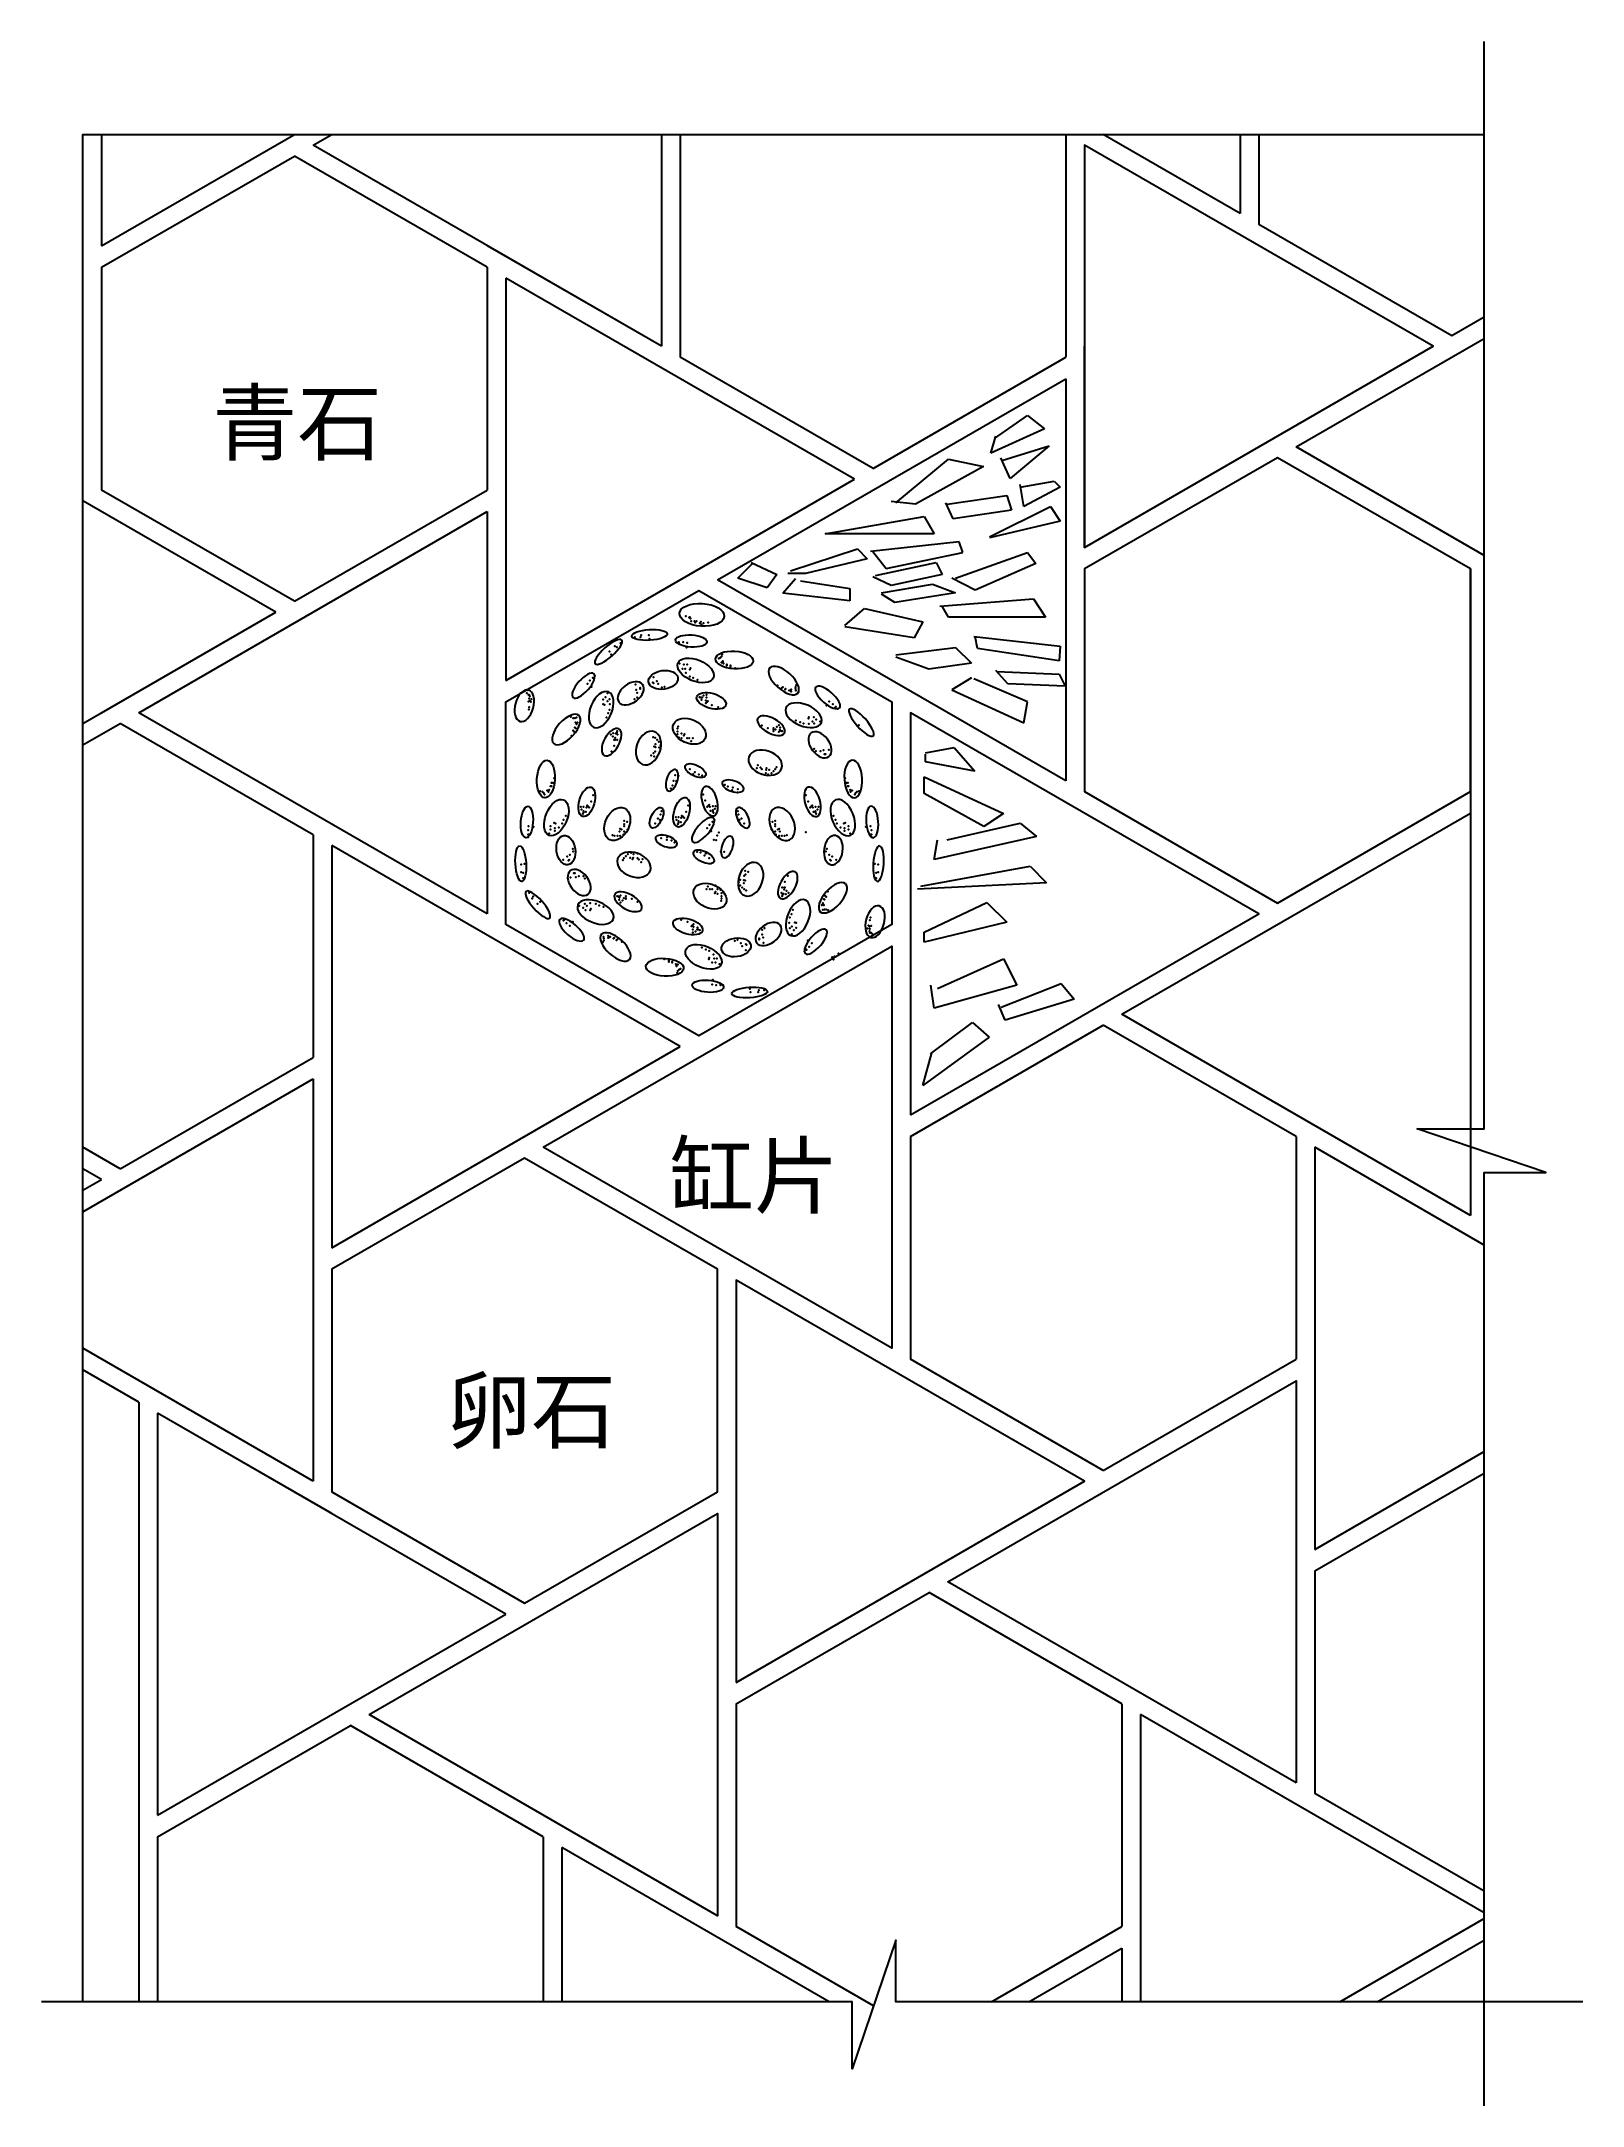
# Model space of a CAD drawing. Extents: x 49 to 1039, y 1844 to 3171.
import ezdxf

# ---------------------------------------------------------------- set-up
doc = ezdxf.new("R2010")
doc.units = 0
doc.header["$LTSCALE"] = 10
doc.header["$MEASUREMENT"] = 0
for name, color, linetype in [('3', 3, 'CONTINUOUS'), ('4', 4, 'CONTINUOUS'), ('7', 7, 'CONTINUOUS'), ('BH', 3, 'CONTINUOUS'), ('TEXT', 3, 'CONTINUOUS')]:
    doc.layers.add(name, color=color, linetype=linetype)
doc.styles.add('HZ', font='')
doc.styles.get('HZ').set_extended_font_data('仿宋_GB2312')

msp = doc.modelspace()

# ---------------------------------------------------------------- linework, layer by layer
at = {"layer": '3'}
for points in [[(976, 1844.1), (976, 2444), (1015.7, 2444), (933, 2472), (976, 2472), (976, 3170.9)], [(1039.3, 1910.9), (597.9, 1910.9), (597.9, 1950.6), (569.9, 1867.9), (569.9, 1910.9), (48.9, 1910.9)]]:
    msp.add_lwpolyline(points, dxfattribs=at)
at = {"layer": '4'}
msp.add_lwpolyline([(75.6, 1910.9), (75.6, 3111.1), (976, 3111.1)], dxfattribs=at)
at = {"layer": '7'}
for p, q in [((87.6, 3039.5), (211.5, 3111.1)), ((87.6, 3111.1), (87.6, 3039.5)), ((223.5, 3104.1), (235.5, 3111.1)), ((447.4, 3111.1), (447.4, 2974.9)), ((459.4, 3111.1), (459.4, 2968)), ((707.2, 3111.1), (707.2, 2968)), ((819.2, 3060.3), (731.2, 3111.1)), ((819.2, 3111.1), (819.2, 3060.3)), ((87.6, 3025.7), (211.5, 3097.2)), ((335.4, 3025.7), (211.5, 3097.2)), ((447.4, 2974.9), (223.5, 3104.1)), ((447.4, 2974.9), (335.4, 3039.5)), ((87.6, 3025.7), (87.6, 2882.5)), ((335.4, 3025.7), (335.4, 2882.5)), ((347.4, 3018.7), (347.4, 2760.2)), ((571.3, 2889.5), (347.4, 3018.7)), ((855.2, 2910.3), (976, 2980)), ((583.3, 2896.4), (459.4, 2968)), ((583.3, 2896.4), (707.2, 2968)), ((483.4, 2824.8), (707.2, 2954.1)), ((707.2, 2954.1), (707.2, 2695.6)), ((976, 2840.5), (855.2, 2910.3)), ((211.5, 2811), (87.6, 2882.5)), ((211.5, 2811), (335.4, 2882.5)), ((347.4, 2760.2), (571.3, 2889.5)), ((199.5, 2804.1), (75.6, 2875.6)), ((111.6, 2739.4), (335.4, 2868.7)), ((335.4, 2868.7), (335.4, 2610.2)), ((967.1, 2831.8), (967.1, 2545.6)), ((707.2, 2695.6), (483.4, 2824.8)), ((75.6, 2732.5), (199.5, 2804.1)), ((87.6, 2739.4), (199.5, 2804.1)), ((335.4, 2610.2), (111.6, 2739.4)), ((75.6, 2718.7), (99.6, 2732.5)), ((223.5, 2661), (99.6, 2732.5)), ((743.2, 2545.6), (967.1, 2674.8)), ((967.1, 2674.8), (967.1, 2416.3)), ((223.5, 2661), (223.5, 2517.9)), ((223.5, 2661), (223.5, 2517.9)), ((235.5, 2654), (235.5, 2395.5)), ((235.5, 2654), (235.5, 2395.5)), ((459.4, 2524.8), (235.5, 2654)), ((459.4, 2524.8), (235.5, 2654)), ((607.3, 2467.1), (731.2, 2538.6)), ((855.2, 2467.1), (731.2, 2538.6)), ((967.1, 2416.3), (743.2, 2545.6)), ((235.5, 2395.5), (459.4, 2524.8)), ((235.5, 2395.5), (459.4, 2524.8)), ((99.6, 2446.3), (223.5, 2517.9)), ((75.6, 2418.6), (223.5, 2504)), ((223.5, 2504), (223.5, 2245.5)), ((223.5, 2504), (223.5, 2374.7)), ((99.6, 2446.3), (75.6, 2460.2)), ((607.3, 2467.1), (607.3, 2324)), ((855.2, 2467.1), (855.2, 2324)), ((976, 2397.3), (867.2, 2460.2)), ((867.2, 2460.2), (867.2, 2201.7)), ((87.6, 2439.4), (75.6, 2446.2)), ((75.6, 2432.5), (87.6, 2439.4)), ((223.5, 2245.5), (75.6, 2330.9)), ((731.2, 2252.4), (607.3, 2324)), ((731.2, 2252.4), (855.2, 2324)), ((111.6, 2296.3), (75.6, 2317)), ((111.6, 2296.3), (75.6, 2317)), ((111.6, 2296.3), (111.6, 2010)), ((235.5, 2224.7), (123.6, 2289.3)), ((347.4, 2160.1), (123.6, 2289.3)), ((123.6, 2289.3), (123.6, 2030.8)), ((867.2, 2201.7), (976, 2264.5)), ((867.2, 2187.8), (976, 2250.6)), ((867.2, 2187.8), (867.2, 2044.7)), ((495.4, 2102.4), (619.3, 2173.9)), ((743.2, 2102.4), (619.3, 2173.9)), ((123.6, 2030.8), (347.4, 2160.1)), ((111.6, 2139.3), (111.6, 1910.9)), ((495.4, 2102.4), (495.4, 1959.3)), ((743.2, 2102.4), (743.2, 1959.3)), ((123.6, 2017), (247.5, 2088.5)), ((371.4, 2017), (247.5, 2088.5)), ((976, 1968), (755.2, 2095.5)), ((755.2, 2095.5), (755.2, 1910.9)), ((976, 1981.9), (867.2, 2044.7)), ((976, 1981.9), (867.2, 2044.7)), ((123.6, 2017), (123.6, 1910.9)), ((371.4, 2017), (371.4, 1910.9)), ((371.4, 2017), (371.4, 1910.9)), ((555.1, 1910.9), (383.4, 2010)), ((555.1, 1910.9), (383.4, 2010)), ((383.4, 2010), (383.4, 1910.9)), ((883.3, 1910.9), (976, 1964.4)), ((583.5, 1908.4), (495.4, 1959.3)), ((583.5, 1908.4), (495.4, 1959.3)), ((659.4, 1910.9), (743.2, 1959.3)), ((907.3, 1910.9), (976, 1950.5)), ((907.3, 1910.9), (976, 1950.5)), ((683.4, 1910.9), (743.2, 1945.4)), ((743.2, 1945.4), (743.2, 1910.9))]:
    msp.add_line(p, q, dxfattribs=at)
for points in [[(831.2, 3111.1), (831.2, 3053.4), (955.1, 2981.8), (976, 2993.9)], [(719.2, 2845.6), (943.1, 2974.9), (719.2, 3104.1), (719.2, 2845.6), (719.2, 2974.9)]]:
    msp.add_lwpolyline(points, dxfattribs=at)
for points in [[(843.2, 2617.1), (967.1, 2688.7), (967.1, 2831.8), (843.2, 2903.3), (719.2, 2831.8), (719.2, 2688.7)], [(347.4, 2603.3), (347.4, 2746.4), (471.4, 2817.9), (595.3, 2746.4), (595.3, 2603.3), (471.4, 2531.7)], [(607.3, 2480.9), (831.2, 2610.2), (607.3, 2739.4)], [(371.4, 2460.2), (595.3, 2589.4), (595.3, 2330.9)], [(359.4, 2167), (483.4, 2238.6), (483.4, 2381.7), (359.4, 2453.2), (235.5, 2381.7), (235.5, 2238.6)], [(495.4, 2116.2), (719.2, 2245.5), (495.4, 2374.7)], [(855.2, 2051.6), (631.3, 2180.9), (855.2, 2310.1)], [(259.5, 2095.5), (483.4, 2224.7), (483.4, 1966.2)]]:
    msp.add_lwpolyline(points, close=True, dxfattribs=at)
at = {"layer": 'BH'}
for p, q in [((693.4, 2921.9), (659, 2906.3)), ((661.4, 2915.7), (682.5, 2930.5)), ((682.5, 2930.5), (693.4, 2921.9)), ((659, 2906.3), (662.1, 2917.2)), ((666.1, 2901.6), (696.5, 2911)), ((696.5, 2911), (671.5, 2889.9)), ((598, 2874.3), (631.7, 2902.4)), ((654.3, 2897.7), (610.6, 2873.5)), ((631.7, 2902.4), (654.3, 2897.7)), ((671.5, 2889.9), (665.3, 2903.2)), ((677.8, 2884.4), (699.7, 2888.3)), ((680.1, 2872), (677.8, 2886)), ((703.6, 2884.4), (680.1, 2872)), ((699.7, 2888.3), (703.6, 2884.4)), ((610.6, 2873.5), (594.9, 2875.1)), ((634.8, 2864.1), (630.1, 2874.3)), ((630.9, 2873.5), (669.2, 2879)), ((672.3, 2869.6), (634.8, 2864.1)), ((658.2, 2852.4), (697.3, 2872)), ((669.2, 2879), (672.3, 2869.6)), ((697.3, 2872), (703.6, 2862.6)), ((552.5, 2854.3), (616.2, 2865.5)), ((622.6, 2854.3), (552.5, 2854.3)), ((616.2, 2865.5), (622.6, 2854.3)), ((703.6, 2862.6), (658.2, 2851.7)), ((530.2, 2830.5), (573.2, 2844.8)), ((573.2, 2844.8), (579.6, 2838.4)), ((638.7, 2849.3), (581.6, 2843.1)), ((583.2, 2843.1), (591.8, 2832.1)), ((591.8, 2832.1), (641, 2842.3)), ((636.3, 2825.9), (682.5, 2842.3)), ((641, 2842.3), (638.7, 2849.3)), ((682.5, 2842.3), (687.9, 2835.3)), ((496.4, 2825.9), (505.8, 2835.3)), ((505, 2836), (521.4, 2828.2)), ((521.4, 2828.2), (515.2, 2819.6)), ((539.8, 2828.9), (528.6, 2828.9)), ((579.6, 2838.4), (539.8, 2828.9)), ((594.9, 2821.2), (583.2, 2826.7)), ((584.8, 2827.5), (623.8, 2836)), ((627.8, 2828.2), (594.9, 2821.2)), ((623.8, 2836), (627.8, 2828.2)), ((687.9, 2835.3), (648.9, 2818.1)), ((515.2, 2819.6), (496.4, 2825.9)), ((525.4, 2816.2), (533.4, 2825.7)), ((568.4, 2811.4), (525.4, 2816.2)), ((536.6, 2824.1), (568.4, 2819.3)), ((568.4, 2819.3), (568.4, 2811.4)), ((588.7, 2816.5), (621.5, 2822)), ((597.3, 2810.3), (588.7, 2815.7)), ((636.3, 2816.5), (597.3, 2810.3)), ((621.5, 2822), (636.3, 2816.5)), ((648.9, 2818.1), (634, 2825.9)), ((565.2, 2795.4), (577.7, 2806.4)), ((577.7, 2806.4), (615.2, 2797.8)), ((626.2, 2807.9), (686.4, 2812.6)), ((631.7, 2800.9), (627.8, 2807.9)), ((694.2, 2800.9), (631.7, 2800.9)), ((686.4, 2812.6), (694.2, 2800.9)), ((609.8, 2787.6), (565.2, 2794.7)), ((615.2, 2797.8), (609.8, 2787.6)), ((648.1, 2788.4), (703.6, 2782.2)), ((650.4, 2780.6), (648.9, 2788.4)), ((598, 2776.7), (636.3, 2781.4)), ((619.2, 2767.3), (598, 2775.1)), ((636.3, 2781.4), (646.5, 2771.2)), ((702.8, 2772.8), (650.4, 2780.6)), ((703.6, 2782.2), (702.8, 2772.8)), ((646.5, 2771.2), (619.2, 2767.3)), ((646.5, 2761.9), (634, 2754.1)), ((682.5, 2746.3), (648.1, 2761.1)), ((670, 2758), (662.1, 2766.6)), ((662.9, 2765.8), (702.8, 2764.2)), ((702.8, 2764.2), (706.7, 2756.4)), ((634, 2754.1), (680.1, 2733)), ((706.7, 2756.4), (670, 2758)), ((680.1, 2733), (682.5, 2746.3)), ((616.9, 2713.7), (635.4, 2717)), ((616.9, 2707.8), (616.9, 2712.8)), ((648.8, 2701.9), (616.9, 2707.8)), ((635.4, 2717), (648.8, 2701.9)), ((616.2, 2687.5), (616.2, 2698.2)), ((616.2, 2698.2), (667.2, 2674.7)), ((654.4, 2666.2), (616.2, 2687.5)), ((631, 2657.7), (677.8, 2668.4)), ((667.2, 2674.7), (654.4, 2666.2)), ((677.8, 2668.4), (688.4, 2659.9)), ((688.4, 2659.9), (622.5, 2645)), ((622.5, 2645), (624.7, 2657.7)), ((614, 2628), (684.2, 2640.8)), ((684.2, 2640.8), (694.8, 2630.1)), ((694.8, 2630.1), (611.9, 2625.9)), ((616.2, 2598.4), (656.5, 2617.4)), ((656.5, 2617.4), (669.3, 2604.7)), ((669.3, 2604.7), (616.2, 2591.9)), ((616.2, 2591.9), (616.2, 2598.4)), ((624.7, 2562.2), (667.2, 2581.3)), ((667.2, 2581.3), (675.7, 2564.3)), ((622.5, 2549.5), (620.4, 2564.3)), ((675.7, 2564.3), (622.5, 2549.5)), ((665.6, 2550.2), (704.2, 2565.3)), ((704.2, 2565.3), (712.6, 2555.3)), ((668.1, 2541.8), (663.9, 2551.9)), ((712.6, 2555.3), (668.1, 2541.8)), ((620.3, 2520.1), (647.1, 2540.2)), ((647.1, 2540.2), (658, 2530.9)), ((658, 2530.9), (615.2, 2499.9)), ((615.2, 2499.9), (621.1, 2520.9))]:
    msp.add_line(p, q, dxfattribs=at)
for centre, major_axis, ratio in [((473.3, 2802.3), (14.3, -1), 0.511405), ((439.7, 2789.4), (11.4, 0.7), 0.29944), ((466.5, 2785.5), (10.1, -0.7), 0.384627), ((469.3, 2766.6), (11.4, -4.7), 0.560072), ((494.2, 2773.3), (12.1, -0.7), 0.474007), ((448.5, 2760.5), (9.41, 1.35), 0.6326), ((479.4, 2747), (9.41, -2.69), 0.495405), ((465.3, 2727.5), (10.1, -4.7), 0.688974), ((373.1, 2696.8), (0.7, 12.1), 0.474007), ((469.2, 2702.2), (6.46, -3.23), 0.482066), ((379.8, 2672), (4.7, 11.4), 0.560072), ((399.4, 2682.1), (2.69, 9.41), 0.495405), ((460.3, 2675.4), (2.69, 9.41), 0.495405), ((360.9, 2669.2), (0.7, 10.1), 0.384627), ((418.9, 2667.9), (4.7, 10.1), 0.688974), ((444.2, 2671.9), (3.23, 6.46), 0.482066), ((356.9, 2642.4), (-0.7, 11.4), 0.29944), ((385.9, 2651.1), (-1.35, 9.41), 0.6326), ((474.5, 2646.8), (-6.46, 3.23), 0.482066), ((478.5, 2621.5), (-10.1, 4.7), 0.688974), ((464.3, 2602), (-9.41, 2.69), 0.495405), ((474.4, 2582.5), (-11.4, 4.7), 0.560072), ((495.3, 2588.6), (-9.41, -1.35), 0.6326), ((449.5, 2575.8), (-12.1, 0.7), 0.474007), ((477.2, 2563.6), (-10.1, 0.7), 0.384627), ((504, 2559.6), (-11.4, -0.7), 0.29944)]:
    msp.add_ellipse(centre, major_axis=major_axis, ratio=ratio, dxfattribs=at)
at = {"layer": 'BH', "extrusion": (0, 0, -1)}
for centre, major_axis, ratio in [((413.3, 2778.5), (-8.56, -7.6), 0.29944), ((397.2, 2756.8), (-6.67, -7.66), 0.384627), ((427.6, 2751.9), (-7.61, -5.7), 0.6326), ((525.9, 2760.1), (-9.03, 8.08), 0.474007), ((359.2, 2743.9), (-2.7, -10.1), 0.566726), ((408.6, 2741.4), (-4.7, -11.4), 0.560072), ((538.7, 2737.8), (-11.4, 4.7), 0.560072), ((554.1, 2749.2), (-7.66, 6.67), 0.384627), ((386.2, 2728.6), (-8.08, -9.03), 0.474007), ((517.8, 2731.1), (-8.56, 4.75), 0.495405), ((575.8, 2733.1), (-7.6, 8.56), 0.29944), ((415.3, 2720.5), (-4.75, -8.56), 0.495405), ((439, 2716.7), (-3.8, -10.5), 0.688974), ((549.2, 2718.8), (-5.7, 7.61), 0.6326), ((514, 2707.3), (-10.5, 3.8), 0.688974), ((570.6, 2696.8), (-0.7, 12.1), 0.474007), ((454.1, 2696), (-2.28, -6.85), 0.482066), ((493.3, 2692.2), (-6.85, 2.28), 0.482066), ((478.3, 2682.6), (-2.69, 9.41), 0.495405), ((544.4, 2682.1), (-2.69, 9.41), 0.495405), ((563.9, 2672), (-4.7, 11.4), 0.560072), ((474.1, 2664.1), (-6.67, -7.66), 0.384627), ((499.6, 2671.9), (-3.23, 6.46), 0.482066), ((524.9, 2667.9), (-4.7, 10.1), 0.688974), ((582.8, 2669.2), (-0.7, 10.1), 0.384627), ((450.4, 2656.8), (6.85, -2.28), 0.482066), ((489.6, 2653.1), (2.28, 6.85), 0.482066), ((557.8, 2651.1), (1.35, 9.41), 0.6326), ((586.8, 2642.4), (0.7, 11.4), 0.29944), ((429.7, 2641.7), (10.5, -3.8), 0.688974), ((504.7, 2632.4), (3.8, 10.5), 0.688974), ((394.5, 2630.3), (5.7, -7.61), 0.6326), ((528.5, 2628.6), (4.75, 8.56), 0.495405), ((557.5, 2620.5), (8.08, 9.03), 0.474007), ((367.9, 2616), (7.6, -8.56), 0.29944), ((405, 2611.3), (11.4, -4.7), 0.560072), ((425.9, 2617.9), (8.56, -4.75), 0.495405), ((535.1, 2607.6), (4.7, 11.4), 0.560072), ((584.6, 2605.1), (2.7, 10.1), 0.566726), ((389.6, 2599.9), (7.66, -6.67), 0.384627), ((516.1, 2597.2), (7.61, 5.7), 0.6326), ((546.5, 2592.3), (6.67, 7.66), 0.384627), ((417.8, 2588.9), (9.03, -8.08), 0.474007)]:
    msp.add_ellipse(centre, major_axis=major_axis, ratio=ratio, dxfattribs=at)
at = {"layer": 'BH'}
for p in [(462.9, 2801.4), (465.1, 2800.5), (465.5, 2800.9), (465.9, 2800), (430.3, 2787.9), (433.9, 2787.9), (434.3, 2789.3), (439.2, 2789.3), (439.6, 2787), (466.4, 2798.3), (468.6, 2798.3), (469, 2797.4), (469.9, 2798.3), (472.1, 2797), (472.6, 2797.8), (473, 2796.1), (474.3, 2797), (477.4, 2797.4), (413.9, 2778.8), (415.1, 2776.9), (417.3, 2782.2), (418.6, 2781.6), (421, 2784.1), (456.8, 2784.8), (458.6, 2784.8), (458.6, 2784.4), (461.2, 2784.8), (463.4, 2781.3), (463.9, 2784.4), (484.2, 2774.2), (485, 2774.7), (485.9, 2775.6), (486.4, 2776.9), (401.4, 2760.1), (403.3, 2761.9), (403.6, 2761.6), (404.5, 2763.2), (442.2, 2762.3), (459, 2771.1), (460.8, 2767.6), (461.7, 2770.3), (462.5, 2767.6), (463, 2765), (463.9, 2770.3), (465.6, 2767.2), (465.6, 2762.7), (466.1, 2768), (467.8, 2761.9), (470.5, 2760.5), (485.9, 2771.6), (486.8, 2772.5), (486.8, 2772), (487.2, 2771.1), (487.2, 2771.1), (489.4, 2770.3), (489.4, 2769.8), (491.7, 2769.8), (491.7, 2768.9), (494.7, 2768), (360.8, 2752), (361.4, 2753.8), (361.8, 2751), (361.8, 2746.7), (362.4, 2751), (362.4, 2748.5), (362.7, 2750.1), (362.7, 2747), (363.9, 2748.2), (399.8, 2757.9), (402.3, 2756), (409.8, 2747.9), (411.4, 2749.4), (412.6, 2751.9), (412.6, 2746.9), (413.9, 2748.2), (430.1, 2748.2), (430.7, 2757.5), (431.1, 2754.1), (431.7, 2752.2), (431.7, 2749.1), (433.6, 2755.4), (433.6, 2754.7), (441.8, 2758.8), (442.2, 2758.3), (444.4, 2759.7), (445.3, 2757.9), (447.5, 2755.7), (449.3, 2756.1), (471.8, 2749.5), (472.7, 2749.1), (473.1, 2747.7), (473.6, 2749.1), (474.4, 2750.4), (475.8, 2747.3), (476.2, 2750.8), (476.2, 2749.1), (477.1, 2746.8), (521.8, 2756.8), (524.6, 2755.3), (525.3, 2755.9), (526.8, 2754.3), (527.1, 2754.7), (529.3, 2753.7), (529.3, 2753.7), (530.2, 2754), (530.6, 2754.3), (530.6, 2753.1), (533.4, 2755.9), (533.4, 2754.7), (533.7, 2753.7), (534, 2757.2), (555.2, 2746.6), (362.1, 2741.4), (362.4, 2742.9), (363.3, 2746.3), (389.2, 2736.7), (390.5, 2736), (391.7, 2736), (392.7, 2736.3), (409.8, 2744.8), (410.8, 2744.4), (412, 2736.3), (413, 2739.1), (413.9, 2741.3), (414.2, 2744.8), (475.8, 2745.5), (476.7, 2746.4), (479.7, 2744.2), (483.7, 2742.9), (533.7, 2734.4), (536.5, 2733.4), (541.8, 2735.6), (542.1, 2736.6), (544.3, 2733.7), (545.2, 2736.6), (546.8, 2735), (549.3, 2733.8), (553.3, 2744.1), (557.4, 2745), (559, 2742.8), (559.3, 2743.1), (560.5, 2741.9), (389.6, 2724.5), (390.5, 2727.9), (391.1, 2727.3), (391.7, 2729.8), (392, 2733.2), (392, 2729.5), (392.4, 2732.9), (392.7, 2732), (392.7, 2732), (393.3, 2733.2), (414.8, 2725.4), (416.1, 2724.1), (416.4, 2726.3), (417, 2722), (417.7, 2723.2), (417.7, 2722), (418, 2726), (418.6, 2726.6), (418.9, 2727.6), (418.9, 2722), (419.2, 2725.4), (442, 2723.8), (443.2, 2723.2), (444.5, 2721.9), (445.7, 2720.7), (457.7, 2729.2), (457.7, 2727.4), (457.7, 2725.6), (458.1, 2730.5), (458.6, 2723.4), (460.3, 2726.1), (460.3, 2723), (461.7, 2724.8), (461.7, 2720.8), (462.1, 2725.6), (463.9, 2723), (465.2, 2723), (466.5, 2721.2), (467.4, 2723), (511.8, 2731.2), (515.6, 2729.4), (519.3, 2729.4), (519.3, 2728.7), (519.3, 2727.5), (520.6, 2728.7), (521.5, 2730.3), (522.7, 2731.5), (522.7, 2727.2), (523.4, 2728.4), (523.7, 2730), (524, 2727.8), (524.9, 2727.5), (538.7, 2732.5), (542.1, 2732.2), (545.5, 2732.5), (574.2, 2731.3), (415.2, 2714.5), (417, 2718.2), (440.8, 2712), (442.3, 2713.5), (442.6, 2717.6), (442.6, 2711.3), (443.3, 2714.5), (443.6, 2719.1), (443.6, 2717.3), (445.8, 2717), (446.4, 2714.5), (446.7, 2718.5), (545.5, 2716.3), (546.5, 2714.7), (549.6, 2714.7), (551.4, 2715.3), (552.1, 2712.8), (552.7, 2712.8), (554.9, 2715.6), (376.6, 2694.3), (377.5, 2694.3), (378.3, 2697.4), (455.1, 2695.7), (456.1, 2699.2), (456.7, 2695.4), (458.2, 2698.8), (464.3, 2701.3), (465.6, 2703.1), (467.8, 2700), (468.7, 2701.3), (471.4, 2699.6), (473.6, 2699.1), (508.7, 2703.8), (509.3, 2705.6), (510.9, 2704.1), (511.8, 2703.1), (511.8, 2700), (514.3, 2700.6), (514.6, 2702.8), (514.9, 2703.8), (515.8, 2699.7), (516.5, 2702.8), (518, 2700.6), (519.3, 2701.9), (520.5, 2703.1), (521.2, 2704.4), (565.4, 2697.4), (566.3, 2694.3), (567.2, 2694.3), (369.5, 2689), (370.8, 2688.6), (371.7, 2687.7), (372.2, 2686.8), (373.9, 2689.5), (374.4, 2689.5), (374.8, 2688.6), (375.2, 2689.9), (375.2, 2689.9), (376.1, 2692.1), (376.6, 2692.1), (402.2, 2682.4), (403.5, 2686.4), (453.3, 2690.7), (454.5, 2692.6), (474.1, 2686.9), (475.4, 2682.9), (478.1, 2680.3), (488.1, 2693.1), (489.9, 2691.9), (492.7, 2689.7), (493.1, 2691.3), (496.2, 2688.1), (496.5, 2690.3), (540.2, 2686.4), (541.5, 2682.4), (567.2, 2692.1), (567.6, 2692.1), (568.5, 2689.9), (568.5, 2689.9), (568.9, 2688.6), (569.4, 2689.5), (569.8, 2689.5), (571.6, 2686.8), (572, 2687.7), (572.9, 2688.6), (574.2, 2689), (378.3, 2668.7), (379.2, 2668.3), (383.6, 2668.3), (384.5, 2670.5), (385.9, 2673.1), (395.6, 2678.9), (396, 2677.1), (396.9, 2674.5), (397.3, 2678.9), (397.3, 2676.2), (397.3, 2675.3), (398.7, 2675.8), (399.1, 2678.4), (399.5, 2679.8), (400, 2679.3), (400.9, 2678.4), (423.4, 2670), (423.4, 2667.8), (425.2, 2669.2), (443.3, 2668.3), (445, 2671.4), (445, 2667), (446.4, 2670.5), (446.8, 2674), (447.3, 2676.2), (456.6, 2672.2), (457, 2670.5), (457.9, 2667.8), (458.3, 2672.2), (458.3, 2669.6), (458.3, 2668.7), (459.7, 2669.1), (460.1, 2671.8), (460.5, 2673.1), (461, 2672.7), (461.9, 2671.8), (463.2, 2675.7), (464.5, 2679.7), (476.7, 2678.9), (477.6, 2679.8), (478.3, 2667.4), (478.5, 2678.9), (478.9, 2676.3), (480.2, 2669.3), (480.3, 2679.4), (480.3, 2676.7), (480.3, 2675.9), (480.5, 2669), (480.7, 2675), (481.4, 2670.5), (481.6, 2677.6), (482, 2679.4), (496.5, 2676.2), (496.9, 2674), (497.4, 2670.5), (498.7, 2671.4), (498.7, 2667), (500.5, 2668.3), (518.6, 2669.2), (520.3, 2670), (520.3, 2667.8), (542.9, 2678.4), (543.7, 2679.3), (544.2, 2679.8), (544.6, 2678.4), (545.1, 2675.8), (546.4, 2678.9), (546.4, 2676.2), (546.4, 2675.3), (546.8, 2674.5), (547.7, 2677.1), (548.2, 2678.9), (557.9, 2673.1), (559.2, 2670.5), (560.1, 2668.3), (564.5, 2668.3), (565.4, 2668.7), (361.6, 2663.9), (361.6, 2661.2), (361.6, 2659.5), (362, 2666.5), (362, 2661.2), (365.1, 2666.1), (375.2, 2661.7), (376.1, 2666.5), (376.1, 2664.3), (378.8, 2665.2), (378.8, 2663.4), (381.4, 2665.6), (415.9, 2660.8), (417.2, 2660.3), (419, 2660.3), (420.3, 2663), (420.7, 2664.8), (420.7, 2660.3), (421.6, 2664.3), (423, 2661.2), (423.4, 2666.5), (423.4, 2663), (425.6, 2664.3), (447.2, 2658.7), (447.6, 2660.9), (450.7, 2657.8), (451, 2659.4), (453.8, 2657.2), (455.7, 2655.9), (476.7, 2665.2), (479.2, 2663.3), (480.9, 2657.7), (482.4, 2657.4), (483.1, 2660.5), (484.3, 2662.4), (518.1, 2664.3), (520.3, 2666.5), (520.3, 2663), (520.8, 2661.2), (522.1, 2664.3), (523, 2664.8), (523, 2660.3), (523.4, 2663), (524.7, 2660.3), (526.5, 2660.3), (527.8, 2660.8), (540.2, 2662.7), (562.3, 2665.6), (564.9, 2665.2), (564.9, 2663.4), (567.6, 2666.5), (567.6, 2664.3), (568.5, 2661.7), (578.6, 2666.1), (581.7, 2666.5), (581.7, 2661.2), (582.2, 2663.9), (582.2, 2661.2), (582.2, 2659.5), (357.1, 2641.8), (359.3, 2642.3), (384.1, 2644.9), (386.7, 2647.1), (387.6, 2644.5), (388.1, 2644.9), (388.5, 2648), (390.3, 2652), (390.7, 2650.2), (422.6, 2644.7), (423.2, 2645.9), (424.4, 2647.2), (425.7, 2648.4), (427.3, 2646.2), (427.9, 2649.3), (428.8, 2645.3), (429.1, 2646.2), (429.4, 2648.4), (431.9, 2649), (431.9, 2645.9), (432.9, 2645), (434.4, 2643.4), (435.1, 2645.3), (470.2, 2649.9), (472.4, 2649.5), (475, 2647.7), (475.9, 2649), (478.1, 2645.9), (479.4, 2647.7), (485.5, 2650.2), (487.7, 2649.9), (553, 2650.2), (553.5, 2652), (555.2, 2648), (555.7, 2644.9), (556.1, 2644.5), (557, 2647.1), (559.6, 2644.9), (584.4, 2642.3), (586.6, 2641.8), (357.1, 2637), (358.5, 2636.5), (358.5, 2633), (388.8, 2633.4), (391, 2636.2), (391.7, 2636.2), (392.3, 2633.7), (394.2, 2634.3), (397.3, 2634.3), (398.2, 2632.8), (477.2, 2627.8), (482.1, 2628.3), (497, 2630.5), (497.4, 2634.6), (498, 2632.1), (498, 2628.4), (500.2, 2631.8), (500.2, 2629.9), (500.5, 2634.6), (501.1, 2637.7), (501.1, 2631.5), (501.4, 2635.5), (503, 2637.1), (526.7, 2630.8), (528.6, 2634.6), (585.3, 2636.5), (585.3, 2633), (586.6, 2637), (362.3, 2623.7), (364.2, 2620), (364.8, 2621.2), (367.6, 2616.5), (369.5, 2617.8), (394.5, 2615.3), (397, 2614.1), (398.2, 2616.6), (399.4, 2615.3), (401.6, 2616.9), (405.1, 2616.6), (407.3, 2615.6), (410.1, 2614.7), (418.8, 2621.6), (419.7, 2621.2), (420.1, 2619.1), (420.4, 2620.6), (421, 2621.9), (421, 2617.5), (422.2, 2618.8), (423.2, 2620.3), (424.4, 2621.6), (424.4, 2620.3), (424.4, 2619.7), (428.2, 2619.7), (431.9, 2617.8), (476.3, 2626.1), (478.5, 2626.1), (479.9, 2626.1), (481.6, 2623.4), (482.1, 2624.3), (483.4, 2626.1), (483.4, 2623), (485.2, 2625.6), (485.6, 2618.6), (486, 2623.4), (486, 2621.6), (486, 2619.9), (499.2, 2627.1), (500.5, 2625.9), (501.7, 2625.2), (524.5, 2623.7), (524.8, 2627.1), (524.8, 2621.5), (525.1, 2622.4), (525.8, 2623), (526.1, 2627.1), (526.1, 2625.8), (526.7, 2627.1), (527.3, 2622.7), (527.6, 2624.9), (528.9, 2623.7), (550.4, 2615.8), (551.1, 2617.1), (551.1, 2617.1), (551.4, 2616.1), (551.7, 2619.6), (551.7, 2615.8), (552, 2619.3), (552.6, 2621.8), (553.2, 2621.1), (554.2, 2624.6), (383.2, 2607.2), (384.5, 2605.9), (384.8, 2606.2), (386.3, 2604.1), (388.5, 2602.5), (390.4, 2605), (398.5, 2612.5), (401.6, 2612.5), (401.9, 2613.4), (460, 2606.2), (464, 2604.9), (466.6, 2602.2), (467.1, 2602.6), (468, 2603.5), (468, 2601.8), (470.6, 2601.3), (513.6, 2600.9), (529.5, 2604.3), (529.8, 2607.7), (529.8, 2600.9), (530.8, 2609.9), (531.1, 2602.1), (531.7, 2612.7), (533, 2604.6), (533.9, 2604.3), (533.9, 2601.2), (551.1, 2612.7), (552, 2613), (553.2, 2613), (554.5, 2612.4), (579.8, 2600.8), (580.4, 2602.7), (581, 2602.1), (581.3, 2606.1), (581.7, 2607.7), (582, 2602.4), (409.7, 2591.9), (410.1, 2595.3), (410.4, 2594.4), (410.4, 2593.1), (413.2, 2596), (413.2, 2594.7), (413.5, 2595), (414.4, 2595.3), (414.4, 2595.3), (416.6, 2594.4), (416.9, 2594.7), (418.5, 2593.2), (419.1, 2593.8), (421.9, 2592.2), (467.5, 2600), (467.5, 2598.2), (469.3, 2598.7), (470.2, 2600), (471, 2600), (471.9, 2599.6), (473.3, 2588.5), (494.4, 2592.9), (496.2, 2593.4), (498.4, 2591.2), (499.3, 2589.4), (501.5, 2590.7), (501.9, 2590.3), (510.2, 2594.3), (510.2, 2593.7), (512, 2599.9), (512, 2596.8), (512.7, 2594.9), (513, 2591.5), (531.1, 2597.1), (532.3, 2599.6), (540.1, 2587.4), (541.4, 2593.1), (542.3, 2589), (543.9, 2591.2), (581, 2599), (581.3, 2600.5), (581.3, 2598), (582, 2598), (582.3, 2595.2), (582.9, 2597.1), (449, 2581), (452.1, 2580.1), (452.1, 2579.2), (454.3, 2579.2), (454.3, 2578.8), (456.5, 2577.9), (456.5, 2577.9), (456.9, 2577), (456.9, 2576.6), (457.8, 2577.5), (458.7, 2574.4), (459.6, 2574.8), (475.9, 2587.2), (477.7, 2581), (478.1, 2586.3), (478.1, 2581.9), (479.9, 2578.8), (480.8, 2584.1), (481.2, 2581.4), (482.1, 2578.8), (483, 2581.4), (484.7, 2577.9), (501.5, 2586.7), (539.2, 2585.9), (540.5, 2587.1), (557, 2582.4), (557, 2581.2), (557.9, 2580.9), (558.6, 2582.7), (561.1, 2584.6), (457.4, 2572.2), (457.8, 2573.5), (479.9, 2564.7), (480.3, 2567.8), (482.5, 2564.2), (485.2, 2564.7), (485.2, 2564.2), (486.9, 2564.2), (504.1, 2562), (509.9, 2561.1), (513.4, 2561.1), (504.6, 2559.8), (509.4, 2559.8)]:
    msp.add_point(p, dxfattribs=at)

# ---------------------------------------------------------------- texts
at = {"layer": 'TEXT', "style": 'HZ'}
for s, p in [('青石', (158.8, 2905.8)), ('缸片', (452.3, 2421.7)), ('卵石', (309.1, 2270.8))]:
    msp.add_text(s, height=40, dxfattribs=at).set_placement(p)

doc.saveas('drawing.dxf')
